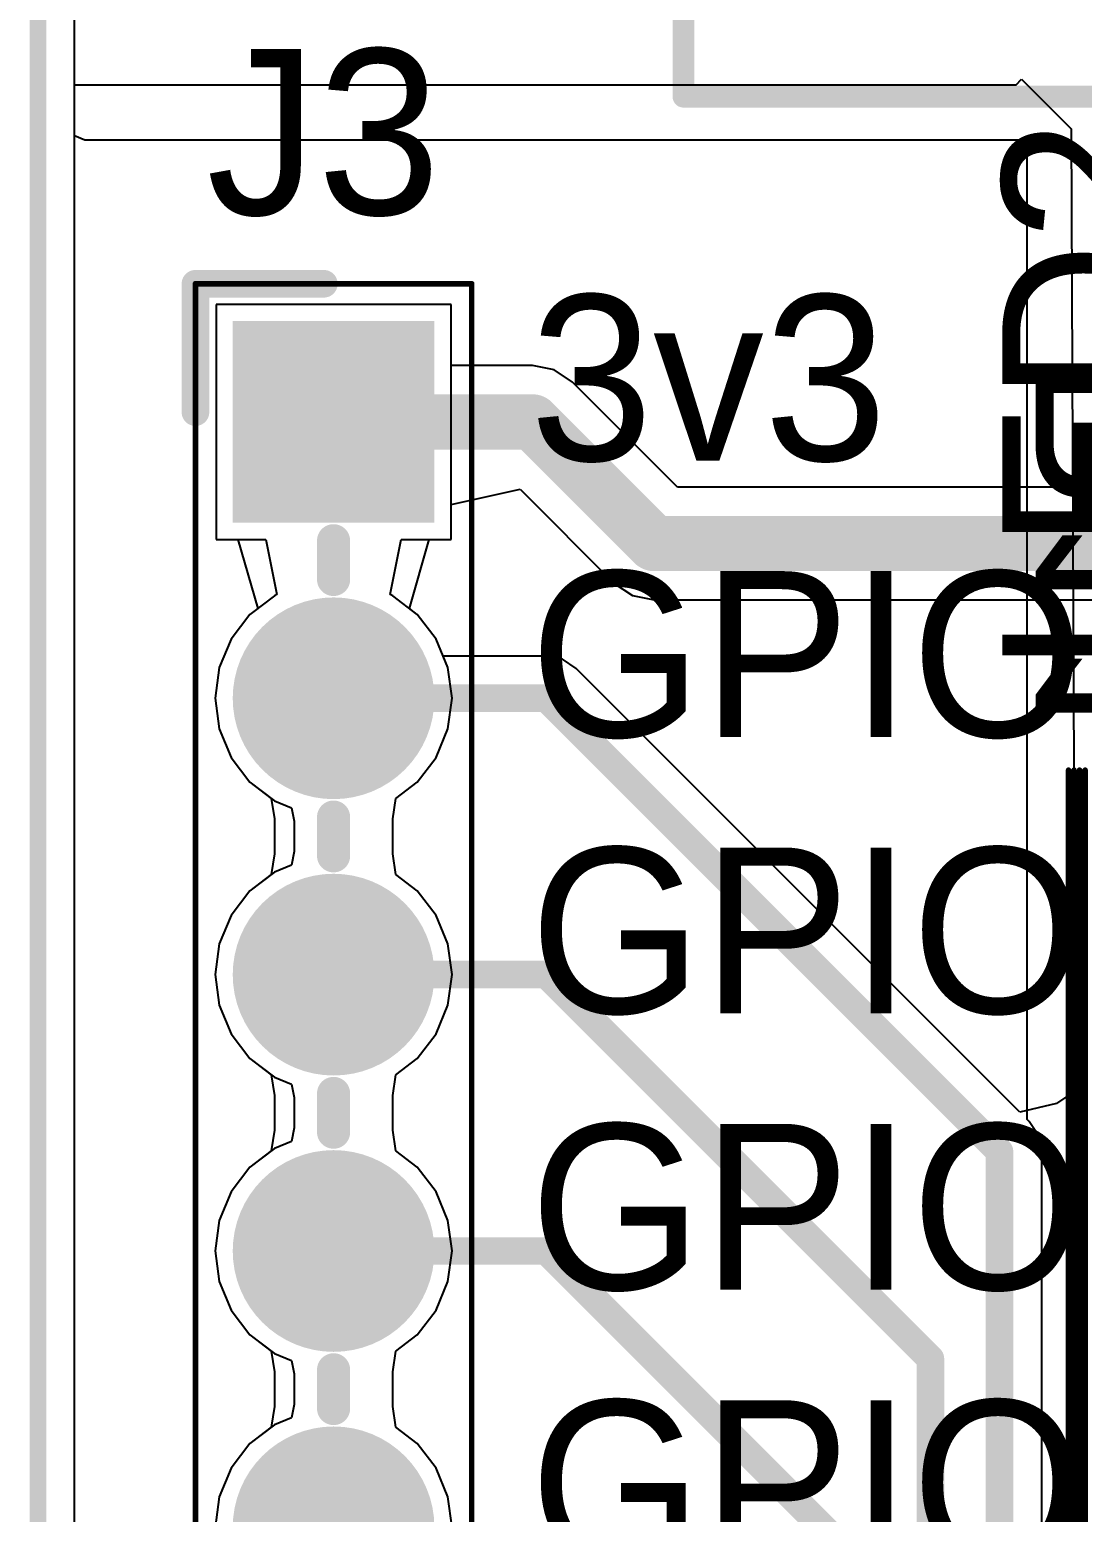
# Model space of a CAD drawing. Header units: millimetres. Extents: x 1.01 to 3.59, y 0.05 to 3.22.
# Drawn here: x 1.009 to 1.39, y 1.939 to 2.476 of the extents above; entities that cross this region are included whole.
import ezdxf

# ---------------------------------------------------------------- set-up
doc = ezdxf.new("R2010")
doc.units = ezdxf.units.MM
doc.header["$MEASUREMENT"] = 0
for name, color, linetype in [('BottomLayer', 5, 'Continuous'), ('BottomOverlay', 54, 'Continuous'), ('BottomSolder', 6, 'Continuous'), ('KeepOutLayer', 6, 'Continuous'), ('Mechanical15', 56, 'Continuous'), ('MultiLayer', 9, 'Continuous'), ('PadHoleLayer', 156, 'Continuous'), ('TopLayer', 1, 'Continuous'), ('TopOverlay', 2, 'Continuous'), ('TopSolder', 216, 'Continuous')]:
    doc.layers.add(name, color=color, linetype=linetype)

# ---------------------------------------------------------------- blocks, each defined once
blk = doc.blocks.new('RPI_PWD____________B_116')
at = {"layer": 'BottomOverlay', "const_width": 0.002}
for points in [[(-0.422, 0.154), (0.442, 0.154)], [(-0.422, 0.152), (0.442, 0.152)], [(-0.422, 0.15), (0.442, 0.15)], [(-0.422, 0.148), (0.442, 0.148)]]:
    blk.add_lwpolyline(points, dxfattribs=at)
at = {"layer": 'BottomOverlay', "const_width": 0.001}
for points in [[(0.4415, 0.154, 1), (0.4425, 0.154, 1)], [(0.4415, 0.152, 1), (0.4425, 0.152, 1)], [(0.4415, 0.15, 1), (0.4425, 0.15, 1)], [(0.4415, 0.148, 1), (0.4425, 0.148, 1)]]:
    blk.add_lwpolyline(points, format="xyb", close=True, dxfattribs=at)
blk = doc.blocks.new('HM1X10_118')
at = {"layer": 'BottomLayer', "const_width": 0.0325}
for points in [[(-0.36625, 0, 1), (-0.33375, 0, 1)], [(-0.26625, 0, 1), (-0.23375, 0, 1)], [(-0.16625, 0, 1), (-0.13375, 0, 1)], [(-0.06625, 0, 1), (-0.03375, 0, 1)]]:
    blk.add_lwpolyline(points, format="xyb", close=True, dxfattribs=at)
at = {"layer": 'BottomLayer'}
blk.add_solid([(-0.4825, -0.0325), (-0.4175, -0.0325), (-0.4825, 0.0325), (-0.4175, 0.0325)], dxfattribs=at)
at = {"layer": 'BottomSolder', "const_width": 0.0365}
for points in [[(-0.36825, 0, 1), (-0.33175, 0, 1)], [(-0.26825, 0, 1), (-0.23175, 0, 1)], [(-0.16825, 0, 1), (-0.13175, 0, 1)], [(-0.06825, 0, 1), (-0.03175, 0, 1)]]:
    blk.add_lwpolyline(points, format="xyb", close=True, dxfattribs=at)
at = {"layer": 'BottomSolder'}
blk.add_solid([(-0.4865, -0.0365), (-0.4135, -0.0365), (-0.4865, 0.0365), (-0.4135, 0.0365)], dxfattribs=at)
at = {"layer": 'Mechanical15', "const_width": 0.002}
for points in [[(0.5, 0.05), (-0.5, 0.05)], [(-0.5, -0.05), (-0.5, 0.05)], [(0.5, -0.05), (-0.5, -0.05)]]:
    blk.add_lwpolyline(points, dxfattribs=at)
at = {"layer": 'Mechanical15', "const_width": 0.001}
for points in [[(-0.5005, 0.05, 1), (-0.4995, 0.05, 1)], [(-0.5005, 0.05, 1), (-0.4995, 0.05, 1)], [(-0.5005, -0.05, 1), (-0.4995, -0.05, 1)], [(-0.5005, -0.05, 1), (-0.4995, -0.05, 1)]]:
    blk.add_lwpolyline(points, format="xyb", close=True, dxfattribs=at)
at = {"layer": 'MultiLayer', "const_width": 0.0325}
for points in [[(-0.36625, 0, 1), (-0.33375, 0, 1)], [(-0.26625, 0, 1), (-0.23375, 0, 1)], [(-0.16625, 0, 1), (-0.13375, 0, 1)], [(-0.06625, 0, 1), (-0.03375, 0, 1)]]:
    blk.add_lwpolyline(points, format="xyb", close=True, dxfattribs=at)
at = {"layer": 'MultiLayer'}
blk.add_solid([(-0.4825, -0.0325), (-0.4175, -0.0325), (-0.4825, 0.0325), (-0.4175, 0.0325)], dxfattribs=at)
at = {"layer": 'PadHoleLayer', "const_width": 0.02}
for points in [[(-0.46, 0, 1), (-0.44, 0, 1)], [(-0.36, 0, 1), (-0.34, 0, 1)], [(-0.26, 0, 1), (-0.24, 0, 1)], [(-0.16, 0, 1), (-0.14, 0, 1)], [(-0.06, 0, 1), (-0.04, 0, 1)]]:
    blk.add_lwpolyline(points, format="xyb", close=True, dxfattribs=at)
at = {"layer": 'TopLayer', "const_width": 0.0325}
for points in [[(-0.36625, 0, 1), (-0.33375, 0, 1)], [(-0.26625, 0, 1), (-0.23375, 0, 1)], [(-0.16625, 0, 1), (-0.13375, 0, 1)], [(-0.06625, 0, 1), (-0.03375, 0, 1)]]:
    blk.add_lwpolyline(points, format="xyb", close=True, dxfattribs=at)
at = {"layer": 'TopLayer'}
blk.add_solid([(-0.4825, -0.0325), (-0.4175, -0.0325), (-0.4825, 0.0325), (-0.4175, 0.0325)], dxfattribs=at)
at = {"layer": 'TopOverlay'}
for points, const_width in [([(-0.393, 0), (-0.407, 0)], 0.012), ([(-0.293, 0), (-0.307, 0)], 0.012), ([(-0.193, 0), (-0.207, 0)], 0.012), ([(-0.093, 0), (-0.107, 0)], 0.012), ([(-0.49999, -0.04999), (-0.49999, -0.00354)], 0.01), ([(-0.45354, -0.04999), (-0.49999, -0.04999)], 0.01)]:
    blk.add_lwpolyline(points, dxfattribs=dict(at, const_width=const_width))
for points, const_width in [([(-0.41, 0, 1), (-0.404, 0, 1)], 0.006), ([(-0.396, 0, 1), (-0.39, 0, 1)], 0.006), ([(-0.31, 0, 1), (-0.304, 0, 1)], 0.006), ([(-0.296, 0, 1), (-0.29, 0, 1)], 0.006), ([(-0.21, 0, 1), (-0.204, 0, 1)], 0.006), ([(-0.196, 0, 1), (-0.19, 0, 1)], 0.006), ([(-0.11, 0, 1), (-0.104, 0, 1)], 0.006), ([(-0.096, 0, 1), (-0.09, 0, 1)], 0.006), ([(-0.50249, -0.00354, 1), (-0.49749, -0.00354, 1)], 0.005), ([(-0.50249, -0.04999, 1), (-0.49749, -0.04999, 1)], 0.005), ([(-0.50249, -0.04999, 1), (-0.49749, -0.04999, 1)], 0.005), ([(-0.45604, -0.04999, 1), (-0.45104, -0.04999, 1)], 0.005)]:
    blk.add_lwpolyline(points, format="xyb", close=True, dxfattribs=dict(at, const_width=const_width))
at = {"layer": 'TopSolder', "const_width": 0.0365}
for points in [[(-0.36825, 0, 1), (-0.33175, 0, 1)], [(-0.26825, 0, 1), (-0.23175, 0, 1)], [(-0.16825, 0, 1), (-0.13175, 0, 1)], [(-0.06825, 0, 1), (-0.03175, 0, 1)]]:
    blk.add_lwpolyline(points, format="xyb", close=True, dxfattribs=at)
at = {"layer": 'TopSolder'}
blk.add_solid([(-0.4865, -0.0365), (-0.4135, -0.0365), (-0.4865, 0.0365), (-0.4135, 0.0365)], dxfattribs=at)
blk = doc.blocks.new('RJ11_6N_B_121')
at = {"layer": 'TopOverlay', "const_width": 0.00787}
for points in [[(0.41831, -0.11471), (0.41831, 0.16058)], [(0.41831, -0.25236), (0.41831, -0.11471)], [(0.41378, -0.25236), (0.27795, -0.25236)], [(0.41831, -0.25236), (0.41378, -0.25236)]]:
    blk.add_lwpolyline(points, dxfattribs=at)
at = {"layer": 'TopOverlay', "const_width": 0.00394}
for points in [[(0.41634, -0.11471, 1), (0.42028, -0.11471, 1)], [(0.41634, -0.11471, 1), (0.42028, -0.11471, 1)], [(0.41181, -0.25236, 1), (0.41575, -0.25236, 1)], [(0.41181, -0.25236, 1), (0.41575, -0.25236, 1)], [(0.41634, -0.25236, 1), (0.42028, -0.25236, 1)], [(0.41634, -0.25236, 1), (0.42028, -0.25236, 1)]]:
    blk.add_lwpolyline(points, format="xyb", close=True, dxfattribs=at)

msp = doc.modelspace()

# ---------------------------------------------------------------- linework, layer by layer
at = {"layer": 'BottomLayer'}
for p, q in [((1.02525, 1.1975), (1.02525, 3.03164)), ((1.1615, 2.3765), (1.0765, 2.3765)), ((1.0765, 2.3765), (1.0765, 2.2915)), ((1.1615, 2.35439), (1.1615, 2.3765)), ((1.191, 2.35439), (1.1615, 2.35439)), ((1.1988, 2.35284), (1.191, 2.35439)), ((1.20542, 2.34842), (1.1988, 2.35284)), ((1.24345, 2.31039), (1.20542, 2.34842)), ((1.1615, 2.30408), (1.1865, 2.30966)), ((1.1865, 2.30966), (1.22058, 2.27558)), ((1.43642, 2.31039), (1.24345, 2.31039)), ((1.1615, 2.2915), (1.1615, 2.30408)), ((1.0765, 2.2915), (1.08437, 2.2915)), ((1.08437, 2.2915), (1.09154, 2.2665)), ((1.14646, 2.2665), (1.15363, 2.2915)), ((1.15363, 2.2915), (1.1615, 2.2915)), ((1.22058, 2.27558), (1.2272, 2.27116)), ((1.2272, 2.27116), (1.235, 2.26961)), ((1.235, 2.26961), (1.44013, 2.26961)), ((1.08869, 2.26431), (1.08188, 2.25543)), ((1.09154, 2.2665), (1.08869, 2.26431)), ((1.14931, 2.26431), (1.14646, 2.2665)), ((1.15612, 2.25543), (1.14931, 2.26431)), ((1.08188, 2.25543), (1.07759, 2.24509)), ((1.16041, 2.24509), (1.15612, 2.25543)), ((1.07759, 2.24509), (1.07613, 2.234)), ((1.16187, 2.234), (1.16041, 2.24509)), ((1.07613, 2.234), (1.07759, 2.22291)), ((1.16041, 2.22291), (1.16187, 2.234)), ((1.07759, 2.22291), (1.08188, 2.21257)), ((1.15612, 2.21257), (1.16041, 2.22291)), ((1.08188, 2.21257), (1.08869, 2.20369)), ((1.14931, 2.20369), (1.15612, 2.21257)), ((1.08869, 2.20369), (1.09646, 2.19773)), ((1.14154, 2.19773), (1.14931, 2.20369)), ((1.09646, 2.19773), (1.09757, 2.19032)), ((1.14043, 2.19032), (1.14154, 2.19773)), ((1.09757, 2.19032), (1.09757, 2.17768)), ((1.14043, 2.17768), (1.14043, 2.19032)), ((1.09757, 2.17768), (1.09646, 2.17027)), ((1.14154, 2.17027), (1.14043, 2.17768)), ((1.09646, 2.17027), (1.08869, 2.16431)), ((1.14931, 2.16431), (1.14154, 2.17027)), ((1.08869, 2.16431), (1.08188, 2.15543)), ((1.15612, 2.15543), (1.14931, 2.16431)), ((1.08188, 2.15543), (1.07759, 2.14509)), ((1.16041, 2.14509), (1.15612, 2.15543)), ((1.07759, 2.14509), (1.07613, 2.134)), ((1.16187, 2.134), (1.16041, 2.14509)), ((1.07613, 2.134), (1.07759, 2.12291)), ((1.16041, 2.12291), (1.16187, 2.134)), ((1.07759, 2.12291), (1.08188, 2.11257)), ((1.15612, 2.11257), (1.16041, 2.12291)), ((1.08188, 2.11257), (1.08869, 2.10369)), ((1.14931, 2.10369), (1.15612, 2.11257)), ((1.08869, 2.10369), (1.09646, 2.09773)), ((1.14154, 2.09773), (1.14931, 2.10369)), ((1.09646, 2.09773), (1.09757, 2.09032)), ((1.14043, 2.09032), (1.14154, 2.09773)), ((1.09757, 2.09032), (1.09757, 2.07768)), ((1.14043, 2.07768), (1.14043, 2.09032)), ((1.09757, 2.07768), (1.09646, 2.07027)), ((1.14154, 2.07027), (1.14043, 2.07768)), ((1.09646, 2.07027), (1.08869, 2.06431)), ((1.14931, 2.06431), (1.14154, 2.07027)), ((1.08869, 2.06431), (1.08188, 2.05543)), ((1.15612, 2.05543), (1.14931, 2.06431)), ((1.08188, 2.05543), (1.07759, 2.04509)), ((1.16041, 2.04509), (1.15612, 2.05543)), ((1.07759, 2.04509), (1.07613, 2.034)), ((1.16187, 2.034), (1.16041, 2.04509)), ((1.07613, 2.034), (1.07759, 2.02291)), ((1.16041, 2.02291), (1.16187, 2.034)), ((1.07759, 2.02291), (1.08188, 2.01257)), ((1.15612, 2.01257), (1.16041, 2.02291)), ((1.08188, 2.01257), (1.08869, 2.00369)), ((1.14931, 2.00369), (1.15612, 2.01257)), ((1.08869, 2.00369), (1.09646, 1.99773)), ((1.14154, 1.99773), (1.14931, 2.00369)), ((1.09646, 1.99773), (1.09757, 1.99032)), ((1.14043, 1.99032), (1.14154, 1.99773)), ((1.09757, 1.99032), (1.09757, 1.97768)), ((1.14043, 1.97768), (1.14043, 1.99032)), ((1.09757, 1.97768), (1.09646, 1.97027)), ((1.14154, 1.97027), (1.14043, 1.97768)), ((1.09646, 1.97027), (1.08869, 1.96431)), ((1.14931, 1.96431), (1.14154, 1.97027)), ((1.08869, 1.96431), (1.08188, 1.95543)), ((1.15612, 1.95543), (1.14931, 1.96431)), ((1.08188, 1.95543), (1.07759, 1.94509)), ((1.16041, 1.94509), (1.15612, 1.95543)), ((1.07759, 1.94509), (1.07613, 1.934)), ((1.16187, 1.934), (1.16041, 1.94509))]:
    msp.add_line(p, q, dxfattribs=at)
at = {"layer": 'BottomLayer', "const_width": 0.02}
for points in [[(1.119, 2.334), (1.191, 2.334)], [(1.191, 2.334), (1.235, 2.29)], [(1.235, 2.29), (1.706, 2.29)]]:
    msp.add_lwpolyline(points, dxfattribs=at)
at = {"layer": 'BottomLayer', "const_width": 0.01}
for points in [[(1.114, 2.334, 1), (1.124, 2.334, 1)], [(1.186, 2.334, 1), (1.196, 2.334, 1)], [(1.186, 2.334, 1), (1.196, 2.334, 1)], [(1.23, 2.29, 1), (1.24, 2.29, 1)], [(1.23, 2.29, 1), (1.24, 2.29, 1)]]:
    msp.add_lwpolyline(points, format="xyb", close=True, dxfattribs=at)
at = {"layer": 'KeepOutLayer', "const_width": 0.006}
msp.add_lwpolyline([(1.012, 1.15013), (1.012, 3.08)], dxfattribs=at)
at = {"layer": 'TopLayer'}
for p, q in [((1.02525, 2.43755), (1.02525, 3.03164)), ((1.366, 2.456), (1.368, 2.458)), ((1.368, 2.458), (1.386, 2.44)), ((1.02525, 1.18), (1.02525, 2.456)), ((1.02525, 2.456), (1.366, 2.456)), ((1.029, 2.436), (1.02525, 2.43755)), ((1.37, 2.436), (1.029, 2.436)), ((1.37, 2.08163), (1.37, 2.436)), ((1.386, 2.44), (1.38739, 2.09196)), ((1.1615, 2.3765), (1.0765, 2.3765)), ((1.0765, 2.3765), (1.0765, 2.2915)), ((1.1615, 2.2915), (1.1615, 2.3765)), ((1.0765, 2.2915), (1.0945, 2.2915)), ((1.0945, 2.2915), (1.09848, 2.2715)), ((1.13952, 2.2715), (1.1435, 2.2915)), ((1.1435, 2.2915), (1.1615, 2.2915)), ((1.09757, 2.27112), (1.08869, 2.26431)), ((1.09848, 2.2715), (1.09757, 2.27112)), ((1.14043, 2.27112), (1.13952, 2.2715)), ((1.14931, 2.26431), (1.14043, 2.27112)), ((1.08869, 2.26431), (1.08188, 2.25543)), ((1.15612, 2.25543), (1.14931, 2.26431)), ((1.08188, 2.25543), (1.07759, 2.24509)), ((1.15867, 2.24929), (1.15612, 2.25543)), ((1.196, 2.24929), (1.15867, 2.24929)), ((1.20185, 2.24813), (1.196, 2.24929)), ((1.20681, 2.24481), (1.20185, 2.24813)), ((1.07759, 2.24509), (1.07613, 2.234)), ((1.36742, 2.08421), (1.20681, 2.24481)), ((1.07613, 2.234), (1.07759, 2.22291)), ((1.07759, 2.22291), (1.08188, 2.21257)), ((1.08188, 2.21257), (1.08869, 2.20369)), ((1.08869, 2.20369), (1.09757, 2.19688)), ((1.09757, 2.19688), (1.10372, 2.19433)), ((1.10372, 2.19433), (1.10479, 2.18949)), ((1.10479, 2.18949), (1.10479, 2.17851)), ((1.10479, 2.17851), (1.10372, 2.17367)), ((1.10372, 2.17367), (1.09757, 2.17112)), ((1.09757, 2.17112), (1.08869, 2.16431)), ((1.08869, 2.16431), (1.08188, 2.15543)), ((1.08188, 2.15543), (1.07759, 2.14509)), ((1.07759, 2.14509), (1.07613, 2.134)), ((1.07613, 2.134), (1.07759, 2.12291)), ((1.07759, 2.12291), (1.08188, 2.11257)), ((1.08188, 2.11257), (1.08869, 2.10369)), ((1.08869, 2.10369), (1.09757, 2.09688)), ((1.09757, 2.09688), (1.10372, 2.09433)), ((1.10372, 2.09433), (1.10479, 2.08949)), ((1.10479, 2.08949), (1.10479, 2.07851)), ((1.38062, 2.08741), (1.36742, 2.08421)), ((1.38739, 2.09196), (1.38062, 2.08741)), ((1.10479, 2.07851), (1.10372, 2.07367)), ((1.37081, 2.08081), (1.37, 2.08163)), ((1.37413, 2.07585), (1.37081, 2.08081)), ((1.09757, 2.07112), (1.08869, 2.06431)), ((1.10372, 2.07367), (1.09757, 2.07112)), ((1.37529, 2.07), (1.37413, 2.07585)), ((1.37529, 1.56633), (1.37529, 2.07)), ((1.08869, 2.06431), (1.08188, 2.05543)), ((1.08188, 2.05543), (1.07759, 2.04509)), ((1.07759, 2.04509), (1.07613, 2.034)), ((1.07613, 2.034), (1.07759, 2.02291)), ((1.07759, 2.02291), (1.08188, 2.01257)), ((1.08188, 2.01257), (1.08869, 2.00369)), ((1.08869, 2.00369), (1.09757, 1.99688)), ((1.09757, 1.99688), (1.10372, 1.99433)), ((1.10372, 1.99433), (1.10479, 1.98949)), ((1.10479, 1.98949), (1.10479, 1.97851)), ((1.10479, 1.97851), (1.10372, 1.97367)), ((1.09757, 1.97112), (1.08869, 1.96431)), ((1.10372, 1.97367), (1.09757, 1.97112)), ((1.08869, 1.96431), (1.08188, 1.95543)), ((1.08188, 1.95543), (1.07759, 1.94509)), ((1.07759, 1.94509), (1.07613, 1.934))]:
    msp.add_line(p, q, dxfattribs=at)
at = {"layer": 'TopLayer', "const_width": 0.01}
for points in [[(1.119, 2.234), (1.196, 2.234)], [(1.196, 2.234), (1.36, 2.07)], [(1.119, 2.134), (1.196, 2.134)], [(1.196, 2.134), (1.335, 1.995)], [(1.36, 1.56), (1.36, 2.07)], [(1.119, 2.034), (1.196, 2.034)], [(1.196, 2.034), (1.31, 1.92)], [(1.335, 1.555), (1.335, 1.995)]]:
    msp.add_lwpolyline(points, dxfattribs=at)
at = {"layer": 'TopLayer', "const_width": 0.005}
for points in [[(1.1165, 2.234, 1), (1.1215, 2.234, 1)], [(1.1935, 2.234, 1), (1.1985, 2.234, 1)], [(1.1935, 2.234, 1), (1.1985, 2.234, 1)], [(1.1165, 2.134, 1), (1.1215, 2.134, 1)], [(1.1935, 2.134, 1), (1.1985, 2.134, 1)], [(1.1935, 2.134, 1), (1.1985, 2.134, 1)], [(1.3575, 2.07, 1), (1.3625, 2.07, 1)], [(1.3575, 2.07, 1), (1.3625, 2.07, 1)], [(1.1165, 2.034, 1), (1.1215, 2.034, 1)], [(1.1935, 2.034, 1), (1.1985, 2.034, 1)], [(1.1935, 2.034, 1), (1.1985, 2.034, 1)], [(1.3325, 1.995, 1), (1.3375, 1.995, 1)], [(1.3325, 1.995, 1), (1.3375, 1.995, 1)]]:
    msp.add_lwpolyline(points, format="xyb", close=True, dxfattribs=at)

# ---------------------------------------------------------------- block references
for name, p, rotation in [('RJ11_6N_B_121', (1.498, 2.87), 270), ('HM1X10_118', (1.119, 1.884), 270), ('RPI_PWD____________B_116', (1.539, 1.766), 90)]:
    msp.add_blockref(name, p, dxfattribs=dict(rotation=rotation))

# ---------------------------------------------------------------- texts
at = {"layer": 'BottomOverlay', "text_generation_flag": 2}
msp.add_text('R11', height=0.06, rotation=90, dxfattribs=at).set_placement((1.43305, 2.35859))
at = {"layer": 'TopOverlay'}
for s, p in [('J3', (1.073, 2.409)), ('3v3', (1.19, 2.32)), ('GPIO5', (1.19, 2.22)), ('GPIO6', (1.19, 2.12)), ('GPIO13', (1.19, 2.02)), ('GPIO19', (1.19, 1.92))]:
    msp.add_text(s, height=0.06, dxfattribs=at).set_placement(p)
msp.add_text('LED2', height=0.06, rotation=90, dxfattribs=at).set_placement((1.421, 2.243))

doc.saveas('drawing.dxf')
